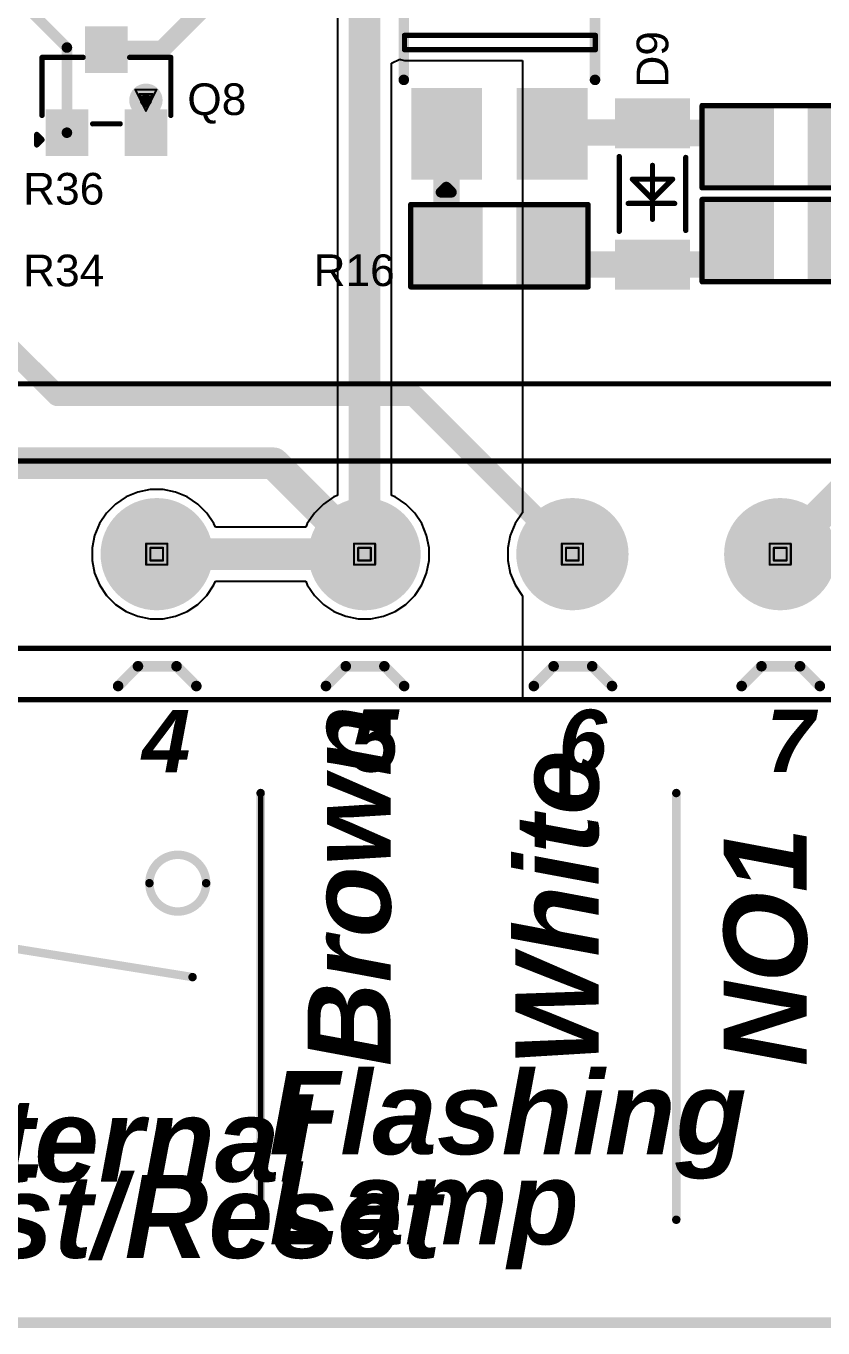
# Model space of a CAD drawing. Header units: inches. Extents: x 29 to 267, y 155 to 337.
# Drawn here: x 69.5 to 88.67, y 176.36 to 207.7 of the extents above; entities that cross this region are included whole.
import ezdxf

# ---------------------------------------------------------------- set-up
doc = ezdxf.new("R2010")
doc.units = ezdxf.units.IN
for name, color, linetype in [('Board Outline', 216, 'Continuous'), ('Bottom Layer', 5, 'Continuous'), ('Bottom Solder', 6, 'Continuous'), ('Drill Drawing', 1, 'Continuous'), ('Multi-Layer', 9, 'Continuous'), ('Pad Holes', 156, 'Continuous'), ('Top Layer', 1, 'Continuous'), ('Top Overlay', 2, 'Continuous'), ('Top Paste', 8, 'Continuous'), ('Top Solder', 216, 'Continuous'), ('Via Holes', 16, 'Continuous')]:
    doc.layers.add(name, color=color, linetype=linetype)
doc.styles.add('Arial', font='', dxfattribs={"height": 0.2})
doc.styles.add('Arial_Bold_Italic', font='', dxfattribs={"height": 0.2})
doc.styles.get('Arial').set_extended_font_data('Arial')
doc.styles.get('Arial_Bold_Italic').set_extended_font_data('Arial', italic=True, bold=True)

# ---------------------------------------------------------------- blocks, each defined once
blk = doc.blocks.new('SFH6156_2_12')
at = {"layer": 'Top Layer'}
for points in [[(-5.55, 2.02), (-3.55, 2.02), (-3.55, 0.52), (-5.55, 0.52)], [(3.55, 2.02), (5.55, 2.02), (5.55, 0.52), (3.55, 0.52)], [(-5.55, -0.52), (-3.55, -0.52), (-3.55, -2.02), (-5.55, -2.02)], [(3.55, -0.52), (5.55, -0.52), (5.55, -2.02), (3.55, -2.02)]]:
    blk.add_hatch(color=1, dxfattribs=at).paths.add_polyline_path(points)
at = {"layer": 'Top Paste'}
for points in [[(-5.55, 2.02), (-3.55, 2.02), (-3.55, 0.52), (-5.55, 0.52)], [(3.55, 2.02), (5.55, 2.02), (5.55, 0.52), (3.55, 0.52)], [(-5.55, -0.52), (-3.55, -0.52), (-3.55, -2.02), (-5.55, -2.02)], [(3.55, -0.52), (5.55, -0.52), (5.55, -2.02), (3.55, -2.02)]]:
    blk.add_hatch(color=8, dxfattribs=at).paths.add_polyline_path(points)
at = {"layer": 'Top Solder'}
for points in [[(-5.652, 2.122), (-3.448, 2.122), (-3.448, 0.418), (-5.652, 0.418)], [(3.448, 2.122), (5.652, 2.122), (5.652, 0.418), (3.448, 0.418)], [(-5.652, -0.418), (-3.448, -0.418), (-3.448, -2.122), (-5.652, -2.122)], [(3.448, -0.418), (5.652, -0.418), (5.652, -2.122), (3.448, -2.122)]]:
    blk.add_hatch(color=216, dxfattribs=at).paths.add_polyline_path(points)
at = {"layer": 'Top Overlay', "const_width": 0.254}
for points in [[(-3.25, 2.3), (3.25, 2.3)], [(-5.956, 1.406), (-5.829, 1.279)], [(-5.956, 1.406), (-5.956, 1.152)], [(-5.829, 1.279), (-5.956, 1.152)], [(-3.25, -2.3), (3.25, -2.3)]]:
    blk.add_lwpolyline(points, dxfattribs=at)
at = {"layer": 'Top Overlay', "const_width": 0.127}
for points in [[(-3.314, 2.3, 1), (-3.187, 2.3, 1)], [(3.186, 2.3, 1), (3.313, 2.3, 1)], [(-6.02, 1.406, 1), (-5.893, 1.406, 1)], [(-6.02, 1.406, 1), (-5.893, 1.406, 1)], [(-6.02, 1.152, 1), (-5.893, 1.152, 1)], [(-6.02, 1.152, 1), (-5.893, 1.152, 1)], [(-5.893, 1.279, 1), (-5.766, 1.279, 1)], [(-5.893, 1.279, 1), (-5.766, 1.279, 1)], [(-3.314, -2.3, 1), (-3.187, -2.3, 1)], [(3.186, -2.3, 1), (3.313, -2.3, 1)]]:
    blk.add_lwpolyline(points, format="xyb", close=True, dxfattribs=at)
blk = doc.blocks.new('R___1206_39')
at = {"layer": 'Top Layer'}
for points in [[(-2.032, 0.889), (-0.508, 0.889), (-0.508, -0.889), (-2.032, -0.889)], [(0.508, 0.889), (2.032, 0.889), (2.032, -0.889), (0.508, -0.889)]]:
    blk.add_hatch(color=1, dxfattribs=at).paths.add_polyline_path(points)
at = {"layer": 'Top Paste'}
for points in [[(-2.032, 0.889), (-0.508, 0.889), (-0.508, -0.889), (-2.032, -0.889)], [(0.508, 0.889), (2.032, 0.889), (2.032, -0.889), (0.508, -0.889)]]:
    blk.add_hatch(color=8, dxfattribs=at).paths.add_polyline_path(points)
at = {"layer": 'Top Solder'}
for points in [[(-2.1336, 0.9906), (-0.4064, 0.9906), (-0.4064, -0.9906), (-2.1336, -0.9906)], [(0.4064, 0.9906), (2.1336, 0.9906), (2.1336, -0.9906), (0.4064, -0.9906)]]:
    blk.add_hatch(color=216, dxfattribs=at).paths.add_polyline_path(points)
at = {"layer": 'Top Overlay', "const_width": 0.127}
for points in [[(-2.1336, 0.9906), (-2.1336, -0.9906)], [(2.1336, 0.9906), (-2.1336, 0.9906)], [(2.1336, 0.9906), (2.1336, -0.9906)], [(2.1336, -0.9906), (-2.1336, -0.9906)]]:
    blk.add_lwpolyline(points, dxfattribs=at)
at = {"layer": 'Top Overlay', "const_width": 0.0635}
for points in [[(-2.16535, 0.9906, 1), (-2.10185, 0.9906, 1)], [(-2.16535, 0.9906, 1), (-2.10185, 0.9906, 1)], [(2.10185, 0.9906, 1), (2.16535, 0.9906, 1)], [(2.10185, 0.9906, 1), (2.16535, 0.9906, 1)], [(-2.16535, -0.9906, 1), (-2.10185, -0.9906, 1)], [(-2.16535, -0.9906, 1), (-2.10185, -0.9906, 1)], [(2.10185, -0.9906, 1), (2.16535, -0.9906, 1)], [(2.10185, -0.9906, 1), (2.16535, -0.9906, 1)]]:
    blk.add_lwpolyline(points, format="xyb", close=True, dxfattribs=at)
blk = doc.blocks.new('R___1206_40')
at = {"layer": 'Top Layer'}
for points in [[(-2.032, 0.889), (-0.508, 0.889), (-0.508, -0.889), (-2.032, -0.889)], [(0.508, 0.889), (2.032, 0.889), (2.032, -0.889), (0.508, -0.889)]]:
    blk.add_hatch(color=1, dxfattribs=at).paths.add_polyline_path(points)
at = {"layer": 'Top Paste'}
for points in [[(-2.032, 0.889), (-0.508, 0.889), (-0.508, -0.889), (-2.032, -0.889)], [(0.508, 0.889), (2.032, 0.889), (2.032, -0.889), (0.508, -0.889)]]:
    blk.add_hatch(color=8, dxfattribs=at).paths.add_polyline_path(points)
at = {"layer": 'Top Solder'}
for points in [[(-2.1336, 0.9906), (-0.4064, 0.9906), (-0.4064, -0.9906), (-2.1336, -0.9906)], [(0.4064, 0.9906), (2.1336, 0.9906), (2.1336, -0.9906), (0.4064, -0.9906)]]:
    blk.add_hatch(color=216, dxfattribs=at).paths.add_polyline_path(points)
at = {"layer": 'Top Overlay', "const_width": 0.127}
for points in [[(-2.1336, 0.9906), (-2.1336, -0.9906)], [(2.1336, 0.9906), (-2.1336, 0.9906)], [(2.1336, 0.9906), (2.1336, -0.9906)], [(2.1336, -0.9906), (-2.1336, -0.9906)]]:
    blk.add_lwpolyline(points, dxfattribs=at)
at = {"layer": 'Top Overlay', "const_width": 0.0635}
for points in [[(-2.16535, 0.9906, 1), (-2.10185, 0.9906, 1)], [(-2.16535, 0.9906, 1), (-2.10185, 0.9906, 1)], [(2.10185, 0.9906, 1), (2.16535, 0.9906, 1)], [(2.10185, 0.9906, 1), (2.16535, 0.9906, 1)], [(-2.16535, -0.9906, 1), (-2.10185, -0.9906, 1)], [(-2.16535, -0.9906, 1), (-2.10185, -0.9906, 1)], [(2.10185, -0.9906, 1), (2.16535, -0.9906, 1)], [(2.10185, -0.9906, 1), (2.16535, -0.9906, 1)]]:
    blk.add_lwpolyline(points, format="xyb", close=True, dxfattribs=at)
blk = doc.blocks.new('R___1206_41')
at = {"layer": 'Top Layer'}
for points in [[(-2.032, 0.889), (-0.508, 0.889), (-0.508, -0.889), (-2.032, -0.889)], [(0.508, 0.889), (2.032, 0.889), (2.032, -0.889), (0.508, -0.889)]]:
    blk.add_hatch(color=1, dxfattribs=at).paths.add_polyline_path(points)
at = {"layer": 'Top Paste'}
for points in [[(-2.032, 0.889), (-0.508, 0.889), (-0.508, -0.889), (-2.032, -0.889)], [(0.508, 0.889), (2.032, 0.889), (2.032, -0.889), (0.508, -0.889)]]:
    blk.add_hatch(color=8, dxfattribs=at).paths.add_polyline_path(points)
at = {"layer": 'Top Solder'}
for points in [[(-2.1336, 0.9906), (-0.4064, 0.9906), (-0.4064, -0.9906), (-2.1336, -0.9906)], [(0.4064, 0.9906), (2.1336, 0.9906), (2.1336, -0.9906), (0.4064, -0.9906)]]:
    blk.add_hatch(color=216, dxfattribs=at).paths.add_polyline_path(points)
at = {"layer": 'Top Overlay', "const_width": 0.127}
for points in [[(-2.1336, 0.9906), (-2.1336, -0.9906)], [(2.1336, 0.9906), (-2.1336, 0.9906)], [(2.1336, 0.9906), (2.1336, -0.9906)], [(2.1336, -0.9906), (-2.1336, -0.9906)]]:
    blk.add_lwpolyline(points, dxfattribs=at)
at = {"layer": 'Top Overlay', "const_width": 0.0635}
for points in [[(-2.16535, 0.9906, 1), (-2.10185, 0.9906, 1)], [(-2.16535, 0.9906, 1), (-2.10185, 0.9906, 1)], [(2.10185, 0.9906, 1), (2.16535, 0.9906, 1)], [(2.10185, 0.9906, 1), (2.16535, 0.9906, 1)], [(-2.16535, -0.9906, 1), (-2.10185, -0.9906, 1)], [(-2.16535, -0.9906, 1), (-2.10185, -0.9906, 1)], [(2.10185, -0.9906, 1), (2.16535, -0.9906, 1)], [(2.10185, -0.9906, 1), (2.16535, -0.9906, 1)]]:
    blk.add_lwpolyline(points, format="xyb", close=True, dxfattribs=at)
blk = doc.blocks.new('SOT_23_59')
at = {"layer": 'Top Layer'}
for points in [[(-0.41, 1.46), (0.41, 1.46), (0.41, 0.54), (-0.41, 0.54)], [(-1.36, -0.54), (-0.54, -0.54), (-0.54, -1.46), (-1.36, -1.46)], [(0.54, -0.54), (1.36, -0.54), (1.36, -1.46), (0.54, -1.46)]]:
    blk.add_hatch(color=1, dxfattribs=at).paths.add_polyline_path(points)
at = {"layer": 'Top Paste'}
for points in [[(-0.41, 1.46), (0.41, 1.46), (0.41, 0.54), (-0.41, 0.54)], [(-1.36, -0.54), (-0.54, -0.54), (-0.54, -1.46), (-1.36, -1.46)], [(0.54, -0.54), (1.36, -0.54), (1.36, -1.46), (0.54, -1.46)]]:
    blk.add_hatch(color=8, dxfattribs=at).paths.add_polyline_path(points)
at = {"layer": 'Top Solder'}
for points in [[(-0.512, 1.562), (0.512, 1.562), (0.512, 0.438), (-0.512, 0.438)], [(-1.462, -0.438), (-0.438, -0.438), (-0.438, -1.562), (-1.462, -1.562)], [(0.438, -0.438), (1.462, -0.438), (1.462, -1.562), (0.438, -1.562)]]:
    blk.add_hatch(color=216, dxfattribs=at).paths.add_polyline_path(points)
at = {"layer": 'Top Overlay', "const_width": 0.127}
for points in [[(-1.549, -0.584), (-1.549, 0.813)], [(-1.549, 0.813), (-0.559, 0.813)], [(0.559, 0.813), (1.549, 0.813)], [(1.549, -0.584), (1.549, 0.813)], [(-0.33, -0.787), (0.33, -0.787)], [(-1.676, -1.041), (-1.549, -1.168)], [(-1.676, -1.295), (-1.676, -1.041)], [(-1.676, -1.295), (-1.549, -1.168)]]:
    blk.add_lwpolyline(points, dxfattribs=at)
at = {"layer": 'Top Overlay', "const_width": 0.0635}
for points in [[(-1.581, 0.813, 1), (-1.518, 0.813, 1)], [(-1.581, 0.813, 1), (-1.518, 0.813, 1)], [(-0.591, 0.813, 1), (-0.527, 0.813, 1)], [(0.527, 0.813, 1), (0.591, 0.813, 1)], [(1.518, 0.813, 1), (1.581, 0.813, 1)], [(1.518, 0.813, 1), (1.581, 0.813, 1)], [(-1.581, -0.584, 1), (-1.518, -0.584, 1)], [(1.518, -0.584, 1), (1.581, -0.584, 1)], [(-0.362, -0.787, 1), (-0.298, -0.787, 1)], [(0.298, -0.787, 1), (0.362, -0.787, 1)], [(-1.708, -1.041, 1), (-1.645, -1.041, 1)], [(-1.708, -1.041, 1), (-1.645, -1.041, 1)], [(-1.708, -1.295, 1), (-1.645, -1.295, 1)], [(-1.708, -1.295, 1), (-1.645, -1.295, 1)], [(-1.581, -1.168, 1), (-1.518, -1.168, 1)], [(-1.581, -1.168, 1), (-1.518, -1.168, 1)]]:
    blk.add_lwpolyline(points, format="xyb", close=True, dxfattribs=at)
blk = doc.blocks.new('JL301_50007U02_69')
at = {"layer": 'Bottom Layer'}
h = blk.add_hatch(color=5, dxfattribs=at)
edge = h.paths.add_edge_path()
edge.add_arc((-15, 0), 1.3, 0, 360)
h = blk.add_hatch(color=5, dxfattribs=at)
edge = h.paths.add_edge_path()
edge.add_arc((-10, 0), 1.3, 0, 360)
h = blk.add_hatch(color=5, dxfattribs=at)
edge = h.paths.add_edge_path()
edge.add_arc((-5, 0), 1.3, 0, 360)
h = blk.add_hatch(color=5, dxfattribs=at)
edge = h.paths.add_edge_path()
edge.add_arc((0, 0), 1.3, 0, 360)
at = {"layer": 'Bottom Solder'}
h = blk.add_hatch(color=6, dxfattribs=at)
edge = h.paths.add_edge_path()
edge.add_arc((-15, 0), 1.351, 0, 360)
h = blk.add_hatch(color=6, dxfattribs=at)
edge = h.paths.add_edge_path()
edge.add_arc((-10, 0), 1.351, 0, 360)
h = blk.add_hatch(color=6, dxfattribs=at)
edge = h.paths.add_edge_path()
edge.add_arc((-5, 0), 1.351, 0, 360)
h = blk.add_hatch(color=6, dxfattribs=at)
edge = h.paths.add_edge_path()
edge.add_arc((0, 0), 1.351, 0, 360)
at = {"layer": 'Multi-Layer'}
h = blk.add_hatch(color=9, dxfattribs=at)
edge = h.paths.add_edge_path()
edge.add_arc((-15, 0), 1.3, 0, 360)
h = blk.add_hatch(color=9, dxfattribs=at)
edge = h.paths.add_edge_path()
edge.add_arc((-10, 0), 1.3, 0, 360)
h = blk.add_hatch(color=9, dxfattribs=at)
edge = h.paths.add_edge_path()
edge.add_arc((-5, 0), 1.3, 0, 360)
h = blk.add_hatch(color=9, dxfattribs=at)
edge = h.paths.add_edge_path()
edge.add_arc((0, 0), 1.3, 0, 360)
at = {"layer": 'Pad Holes'}
h = blk.add_hatch(color=7, dxfattribs=at)
edge = h.paths.add_edge_path()
edge.add_arc((-15, 0), 0.8, 0, 360)
h = blk.add_hatch(color=7, dxfattribs=at)
edge = h.paths.add_edge_path()
edge.add_arc((-10, 0), 0.8, 0, 360)
h = blk.add_hatch(color=7, dxfattribs=at)
edge = h.paths.add_edge_path()
edge.add_arc((-5, 0), 0.8, 0, 360)
h = blk.add_hatch(color=7, dxfattribs=at)
edge = h.paths.add_edge_path()
edge.add_arc((0, 0), 0.8, 0, 360)
at = {"layer": 'Top Layer'}
h = blk.add_hatch(color=1, dxfattribs=at)
edge = h.paths.add_edge_path()
edge.add_arc((-15, 0), 1.3, 0, 360)
h = blk.add_hatch(color=1, dxfattribs=at)
edge = h.paths.add_edge_path()
edge.add_arc((-10, 0), 1.3, 0, 360)
h = blk.add_hatch(color=1, dxfattribs=at)
edge = h.paths.add_edge_path()
edge.add_arc((-5, 0), 1.3, 0, 360)
h = blk.add_hatch(color=1, dxfattribs=at)
edge = h.paths.add_edge_path()
edge.add_arc((0, 0), 1.3, 0, 360)
at = {"layer": 'Top Solder'}
h = blk.add_hatch(color=216, dxfattribs=at)
edge = h.paths.add_edge_path()
edge.add_arc((-15, 0), 1.351, 0, 360)
h = blk.add_hatch(color=216, dxfattribs=at)
edge = h.paths.add_edge_path()
edge.add_arc((-10, 0), 1.351, 0, 360)
h = blk.add_hatch(color=216, dxfattribs=at)
edge = h.paths.add_edge_path()
edge.add_arc((-5, 0), 1.351, 0, 360)
h = blk.add_hatch(color=216, dxfattribs=at)
edge = h.paths.add_edge_path()
edge.add_arc((0, 0), 1.351, 0, 360)
at = {"layer": 'Top Overlay'}
for points, const_width in [([(17.58, 3.5), (-17.58, 3.5)], 0.127), ([(-15.477, 2.698), (-15.953, 3.175)], 0.254), ([(-14.072, 3.175), (-14.548, 2.698)], 0.254), ([(-10.477, 2.698), (-10.953, 3.175)], 0.254), ([(-9.072, 3.175), (-9.548, 2.698)], 0.254), ([(-5.477, 2.698), (-5.953, 3.175)], 0.254), ([(-4.072, 3.175), (-4.548, 2.698)], 0.254), ([(-0.477, 2.698), (-0.953, 3.175)], 0.254), ([(0.928, 3.175), (0.452, 2.698)], 0.254), ([(-14.548, 2.698), (-15.477, 2.698)], 0.254), ([(-9.548, 2.698), (-10.477, 2.698)], 0.254), ([(-4.548, 2.698), (-5.477, 2.698)], 0.254), ([(0.452, 2.698), (-0.477, 2.698)], 0.254), ([(17.58, 2.267), (-17.58, 2.267)], 0.127), ([(17.58, -2.244), (-17.58, -2.244)], 0.127), ([(17.58, -4.1), (-17.58, -4.1)], 0.127)]:
    blk.add_lwpolyline(points, dxfattribs=dict(at, const_width=const_width))
at = {"layer": 'Top Overlay', "const_width": 0.127}
for points in [[(-16.017, 3.175, 1), (-15.89, 3.175, 1)], [(-14.135, 3.175, 1), (-14.008, 3.175, 1)], [(-11.017, 3.175, 1), (-10.89, 3.175, 1)], [(-9.135, 3.175, 1), (-9.008, 3.175, 1)], [(-6.017, 3.175, 1), (-5.89, 3.175, 1)], [(-4.135, 3.175, 1), (-4.008, 3.175, 1)], [(-1.017, 3.175, 1), (-0.89, 3.175, 1)], [(0.865, 3.175, 1), (0.992, 3.175, 1)], [(-15.54, 2.698, 1), (-15.413, 2.698, 1)], [(-15.54, 2.698, 1), (-15.413, 2.698, 1)], [(-14.612, 2.698, 1), (-14.485, 2.698, 1)], [(-14.612, 2.698, 1), (-14.485, 2.698, 1)], [(-10.54, 2.698, 1), (-10.413, 2.698, 1)], [(-10.54, 2.698, 1), (-10.413, 2.698, 1)], [(-9.612, 2.698, 1), (-9.485, 2.698, 1)], [(-9.612, 2.698, 1), (-9.485, 2.698, 1)], [(-5.54, 2.698, 1), (-5.413, 2.698, 1)], [(-5.54, 2.698, 1), (-5.413, 2.698, 1)], [(-4.612, 2.698, 1), (-4.485, 2.698, 1)], [(-4.612, 2.698, 1), (-4.485, 2.698, 1)], [(-0.54, 2.698, 1), (-0.413, 2.698, 1)], [(-0.54, 2.698, 1), (-0.413, 2.698, 1)], [(0.388, 2.698, 1), (0.515, 2.698, 1)], [(0.388, 2.698, 1), (0.515, 2.698, 1)]]:
    blk.add_lwpolyline(points, format="xyb", close=True, dxfattribs=at)
blk = doc.blocks.new('LL_34_82')
at = {"layer": 'Top Layer'}
for points in [[(-1.15, -0.85), (-2.25, -0.85), (-2.25, 0.85), (-1.15, 0.85)], [(2.25, -0.85), (1.15, -0.85), (1.15, 0.85), (2.25, 0.85)]]:
    blk.add_hatch(color=1, dxfattribs=at).paths.add_polyline_path(points)
at = {"layer": 'Top Paste'}
for points in [[(-1.15, -0.85), (-2.25, -0.85), (-2.25, 0.85), (-1.15, 0.85)], [(2.25, -0.85), (1.15, -0.85), (1.15, 0.85), (2.25, 0.85)]]:
    blk.add_hatch(color=8, dxfattribs=at).paths.add_polyline_path(points)
at = {"layer": 'Top Solder'}
for points in [[(-1.099, -0.901), (-2.301, -0.901), (-2.301, 0.901), (-1.099, 0.901)], [(2.301, -0.901), (1.099, -0.901), (1.099, 0.901), (2.301, 0.901)]]:
    blk.add_hatch(color=216, dxfattribs=at).paths.add_polyline_path(points)
at = {"layer": 'Top Overlay', "const_width": 0.127}
for points in [[(-0.9, 0.8), (0.9, 0.8)], [(-0.229, 0.584), (-0.229, -0.533)], [(0.356, 0.483), (-0.127, 0)], [(0.356, 0.483), (0.356, -0.483)], [(-0.61, 0), (0.686, 0)], [(-0.102, -0.025), (0.356, -0.483)], [(-0.878, -0.8), (0.878, -0.8)]]:
    blk.add_lwpolyline(points, dxfattribs=at)
at = {"layer": 'Top Overlay', "const_width": 0.0635}
for points in [[(-0.932, 0.8, 1), (-0.868, 0.8, 1)], [(-0.26, 0.584, 1), (-0.197, 0.584, 1)], [(0.868, 0.8, 1), (0.932, 0.8, 1)], [(0.324, 0.483, 1), (0.387, 0.483, 1)], [(0.324, 0.483, 1), (0.387, 0.483, 1)], [(-0.641, 0, 1), (-0.578, 0, 1)], [(-0.159, 0, 1), (-0.095, 0, 1)], [(-0.133, -0.025, 1), (-0.07, -0.025, 1)], [(0.654, 0, 1), (0.718, 0, 1)], [(-0.26, -0.533, 1), (-0.197, -0.533, 1)], [(0.324, -0.483, 1), (0.387, -0.483, 1)], [(0.324, -0.483, 1), (0.387, -0.483, 1)], [(-0.91, -0.8, 1), (-0.846, -0.8, 1)], [(0.846, -0.8, 1), (0.91, -0.8, 1)]]:
    blk.add_lwpolyline(points, format="xyb", close=True, dxfattribs=at)

msp = doc.modelspace()

# ---------------------------------------------------------------- hatches: boundary and pattern name
at = {"layer": 'Bottom Layer'}
h = msp.add_hatch(color=5, dxfattribs=at)
edge = h.paths.add_edge_path()
edge.add_arc((72.385, 205.918), 0.3, 0, 360)
at = {"layer": 'Bottom Solder'}
h = msp.add_hatch(color=6, dxfattribs=at)
edge = h.paths.add_edge_path()
edge.add_arc((72.385, 205.918), 0.402, 0, 360)
at = {"layer": 'Top Layer'}
h = msp.add_hatch(color=1, dxfattribs=at)
edge = h.paths.add_edge_path()
edge.add_arc((72.385, 205.918), 0.3, 0, 360)
at = {"layer": 'Top Solder'}
h = msp.add_hatch(color=216, dxfattribs=at)
edge = h.paths.add_edge_path()
edge.add_arc((72.385, 205.918), 0.402, 0, 360)
at = {"layer": 'Via Holes'}
h = msp.add_hatch(color=7, dxfattribs=at)
edge = h.paths.add_edge_path()
edge.add_arc((72.385, 205.918), 0.15, 0, 360)

# ---------------------------------------------------------------- linework, layer by layer
at = {"layer": 'Board Outline', "const_width": 0.254}
msp.add_lwpolyline([(55.145, 191.491, -2.452185), (125.145, 191.491)], format="xyb", dxfattribs=at)
at = {"layer": 'Board Outline'}
for points, const_width in [([(78.606, 207.137), (78.606, 207.48)], 0.127), ([(78.606, 207.48), (83.199, 207.48)], 0.127), ([(83.199, 207.137), (83.199, 207.48)], 0.127), ([(78.606, 207.137), (83.199, 207.137)], 0.127), ([(55.145, 176.491), (125.145, 176.491)], 0.254)]:
    msp.add_lwpolyline(points, dxfattribs=dict(at, const_width=const_width))
at = {"layer": 'Board Outline', "const_width": 0.0635}
for points in [[(78.574, 207.48, 1), (78.637, 207.48, 1)], [(78.574, 207.48, 1), (78.637, 207.48, 1)], [(83.167, 207.48, 1), (83.231, 207.48, 1)], [(83.167, 207.48, 1), (83.231, 207.48, 1)], [(78.574, 207.137, 1), (78.637, 207.137, 1)], [(78.574, 207.137, 1), (78.637, 207.137, 1)], [(83.167, 207.137, 1), (83.231, 207.137, 1)], [(83.167, 207.137, 1), (83.231, 207.137, 1)]]:
    msp.add_lwpolyline(points, format="xyb", close=True, dxfattribs=at)
at = {"layer": 'Bottom Layer'}
for p, q in [((76.997, 208.743), (76.997, 196.404)), ((78.292, 206.811), (78.495, 206.905)), ((78.495, 206.905), (78.507, 206.898)), ((78.507, 206.898), (78.606, 206.878)), ((78.606, 206.878), (81.445, 206.878)), ((81.445, 206.878), (81.445, 195.989)), ((78.292, 196.404), (78.292, 206.811)), ((72.491, 196.545), (72.191, 196.485)), ((72.798, 196.545), (72.491, 196.545)), ((73.098, 196.485), (72.798, 196.545)), ((71.654, 196.198), (71.437, 195.981)), ((71.908, 196.368), (71.654, 196.198)), ((72.191, 196.485), (71.908, 196.368)), ((73.381, 196.368), (73.098, 196.485)), ((73.635, 196.198), (73.381, 196.368)), ((73.852, 195.981), (73.635, 196.198)), ((76.654, 196.198), (76.438, 195.981)), ((76.908, 196.368), (76.654, 196.198)), ((76.997, 196.404), (76.908, 196.368)), ((78.381, 196.368), (78.292, 196.404)), ((78.635, 196.198), (78.381, 196.368)), ((78.852, 195.981), (78.635, 196.198)), ((71.437, 195.981), (71.267, 195.727)), ((74.022, 195.727), (73.852, 195.981)), ((76.438, 195.981), (76.267, 195.727)), ((79.022, 195.727), (78.852, 195.981)), ((81.438, 195.981), (81.267, 195.727)), ((81.445, 195.989), (81.438, 195.981)), ((71.267, 195.727), (71.15, 195.444)), ((74.058, 195.638), (74.022, 195.727)), ((76.231, 195.638), (74.058, 195.638)), ((76.267, 195.727), (76.231, 195.638)), ((79.139, 195.444), (79.022, 195.727)), ((81.267, 195.727), (81.15, 195.444)), ((71.15, 195.444), (71.091, 195.144)), ((79.199, 195.144), (79.139, 195.444)), ((81.15, 195.444), (81.091, 195.144)), ((71.091, 195.144), (71.091, 194.837)), ((79.199, 194.837), (79.199, 195.144)), ((81.091, 195.144), (81.091, 194.837)), ((71.091, 194.837), (71.15, 194.537)), ((79.139, 194.537), (79.199, 194.837)), ((81.091, 194.837), (81.15, 194.537)), ((71.15, 194.537), (71.267, 194.254)), ((74.022, 194.254), (74.058, 194.343)), ((74.058, 194.343), (76.231, 194.343)), ((76.231, 194.343), (76.267, 194.254)), ((79.022, 194.254), (79.139, 194.537)), ((81.15, 194.537), (81.267, 194.254)), ((71.267, 194.254), (71.437, 194)), ((73.852, 194), (74.022, 194.254)), ((76.267, 194.254), (76.438, 194)), ((78.852, 194), (79.022, 194.254)), ((81.267, 194.254), (81.438, 194)), ((71.437, 194), (71.654, 193.783)), ((71.654, 193.783), (71.908, 193.613)), ((73.381, 193.613), (73.635, 193.783)), ((73.635, 193.783), (73.852, 194)), ((76.438, 194), (76.654, 193.783)), ((76.654, 193.783), (76.908, 193.613)), ((78.381, 193.613), (78.635, 193.783)), ((78.635, 193.783), (78.852, 194)), ((81.438, 194), (81.445, 193.992)), ((81.445, 193.992), (81.445, 191.491)), ((71.908, 193.613), (72.191, 193.496)), ((72.191, 193.496), (72.491, 193.437)), ((72.491, 193.437), (72.798, 193.437)), ((72.798, 193.437), (73.098, 193.496)), ((73.098, 193.496), (73.381, 193.613)), ((76.908, 193.613), (77.191, 193.496)), ((77.191, 193.496), (77.492, 193.437)), ((77.492, 193.437), (77.798, 193.437)), ((77.798, 193.437), (78.098, 193.496)), ((78.098, 193.496), (78.381, 193.613)), ((81.445, 191.491), (55.726, 191.491))]:
    msp.add_line(p, q, dxfattribs=at)
at = {"layer": 'Bottom Layer', "const_width": 0.762}
for points in [[(77.645, 194.991), (77.645, 209.419)], [(87.645, 194.991), (101.173, 208.519)], [(72.645, 194.991), (77.645, 194.991)]]:
    msp.add_lwpolyline(points, dxfattribs=at)
at = {"layer": 'Bottom Layer', "const_width": 0.381}
for points in [[(72.454, 194.991, 1), (72.835, 194.991, 1)], [(77.454, 194.991, 1), (77.835, 194.991, 1)], [(77.454, 194.991, 1), (77.835, 194.991, 1)], [(87.454, 194.991, 1), (87.835, 194.991, 1)]]:
    msp.add_lwpolyline(points, format="xyb", close=True, dxfattribs=at)
at = {"layer": 'Drill Drawing', "const_width": 0.0508}
for points in [[(72.131, 206.172), (72.639, 206.172)], [(72.131, 206.172), (72.385, 205.664)], [(72.233, 206.07), (72.537, 206.07)], [(72.233, 206.07), (72.385, 205.765)], [(72.385, 205.664), (72.639, 206.172)], [(72.385, 205.765), (72.537, 206.07)], [(72.391, 195.245), (72.899, 195.245)], [(72.391, 194.737), (72.391, 195.245)], [(72.899, 194.737), (72.899, 195.245)], [(77.391, 195.245), (77.899, 195.245)], [(77.391, 194.737), (77.391, 195.245)], [(77.899, 194.737), (77.899, 195.245)], [(82.391, 195.245), (82.899, 195.245)], [(82.391, 194.737), (82.391, 195.245)], [(82.899, 194.737), (82.899, 195.245)], [(87.391, 195.245), (87.899, 195.245)], [(87.391, 194.737), (87.391, 195.245)], [(87.899, 194.737), (87.899, 195.245)], [(72.492, 195.143), (72.797, 195.143)], [(72.492, 194.838), (72.492, 195.143)], [(72.797, 194.838), (72.797, 195.143)], [(77.492, 195.143), (77.797, 195.143)], [(77.492, 194.838), (77.492, 195.143)], [(77.797, 194.838), (77.797, 195.143)], [(82.492, 195.143), (82.797, 195.143)], [(82.492, 194.838), (82.492, 195.143)], [(82.797, 194.838), (82.797, 195.143)], [(87.492, 195.143), (87.797, 195.143)], [(87.492, 194.838), (87.492, 195.143)], [(87.797, 194.838), (87.797, 195.143)], [(72.391, 194.737), (72.899, 194.737)], [(72.492, 194.838), (72.797, 194.838)], [(77.391, 194.737), (77.899, 194.737)], [(77.492, 194.838), (77.797, 194.838)], [(82.391, 194.737), (82.899, 194.737)], [(82.492, 194.838), (82.797, 194.838)], [(87.391, 194.737), (87.899, 194.737)], [(87.492, 194.838), (87.797, 194.838)]]:
    msp.add_lwpolyline(points, dxfattribs=at)
at = {"layer": 'Drill Drawing', "const_width": 0.0254}
for points in [[(72.118, 206.172, 1), (72.144, 206.172, 1)], [(72.118, 206.172, 1), (72.144, 206.172, 1)], [(72.22, 206.07, 1), (72.245, 206.07, 1)], [(72.22, 206.07, 1), (72.245, 206.07, 1)], [(72.525, 206.07, 1), (72.55, 206.07, 1)], [(72.525, 206.07, 1), (72.55, 206.07, 1)], [(72.626, 206.172, 1), (72.652, 206.172, 1)], [(72.626, 206.172, 1), (72.652, 206.172, 1)], [(72.372, 205.765, 1), (72.398, 205.765, 1)], [(72.372, 205.765, 1), (72.398, 205.765, 1)], [(72.372, 205.664, 1), (72.398, 205.664, 1)], [(72.372, 205.664, 1), (72.398, 205.664, 1)], [(72.378, 195.245, 1), (72.403, 195.245, 1)], [(72.378, 195.245, 1), (72.403, 195.245, 1)], [(72.886, 195.245, 1), (72.911, 195.245, 1)], [(72.886, 195.245, 1), (72.911, 195.245, 1)], [(77.378, 195.245, 1), (77.403, 195.245, 1)], [(77.378, 195.245, 1), (77.403, 195.245, 1)], [(77.886, 195.245, 1), (77.911, 195.245, 1)], [(77.886, 195.245, 1), (77.911, 195.245, 1)], [(82.378, 195.245, 1), (82.403, 195.245, 1)], [(82.378, 195.245, 1), (82.403, 195.245, 1)], [(82.886, 195.245, 1), (82.911, 195.245, 1)], [(82.886, 195.245, 1), (82.911, 195.245, 1)], [(87.378, 195.245, 1), (87.403, 195.245, 1)], [(87.378, 195.245, 1), (87.403, 195.245, 1)], [(87.886, 195.245, 1), (87.911, 195.245, 1)], [(87.886, 195.245, 1), (87.911, 195.245, 1)], [(72.479, 195.143, 1), (72.505, 195.143, 1)], [(72.479, 195.143, 1), (72.505, 195.143, 1)], [(72.784, 195.143, 1), (72.81, 195.143, 1)], [(72.784, 195.143, 1), (72.81, 195.143, 1)], [(77.479, 195.143, 1), (77.505, 195.143, 1)], [(77.479, 195.143, 1), (77.505, 195.143, 1)], [(77.784, 195.143, 1), (77.81, 195.143, 1)], [(77.784, 195.143, 1), (77.81, 195.143, 1)], [(82.479, 195.143, 1), (82.505, 195.143, 1)], [(82.479, 195.143, 1), (82.505, 195.143, 1)], [(82.784, 195.143, 1), (82.81, 195.143, 1)], [(82.784, 195.143, 1), (82.81, 195.143, 1)], [(87.479, 195.143, 1), (87.505, 195.143, 1)], [(87.479, 195.143, 1), (87.505, 195.143, 1)], [(87.784, 195.143, 1), (87.81, 195.143, 1)], [(87.784, 195.143, 1), (87.81, 195.143, 1)], [(72.378, 194.737, 1), (72.403, 194.737, 1)], [(72.378, 194.737, 1), (72.403, 194.737, 1)], [(72.479, 194.838, 1), (72.505, 194.838, 1)], [(72.479, 194.838, 1), (72.505, 194.838, 1)], [(72.784, 194.838, 1), (72.81, 194.838, 1)], [(72.784, 194.838, 1), (72.81, 194.838, 1)], [(72.886, 194.737, 1), (72.911, 194.737, 1)], [(72.886, 194.737, 1), (72.911, 194.737, 1)], [(77.378, 194.737, 1), (77.403, 194.737, 1)], [(77.378, 194.737, 1), (77.403, 194.737, 1)], [(77.479, 194.838, 1), (77.505, 194.838, 1)], [(77.479, 194.838, 1), (77.505, 194.838, 1)], [(77.784, 194.838, 1), (77.81, 194.838, 1)], [(77.784, 194.838, 1), (77.81, 194.838, 1)], [(77.886, 194.737, 1), (77.911, 194.737, 1)], [(77.886, 194.737, 1), (77.911, 194.737, 1)], [(82.378, 194.737, 1), (82.403, 194.737, 1)], [(82.378, 194.737, 1), (82.403, 194.737, 1)], [(82.479, 194.838, 1), (82.505, 194.838, 1)], [(82.479, 194.838, 1), (82.505, 194.838, 1)], [(82.784, 194.838, 1), (82.81, 194.838, 1)], [(82.784, 194.838, 1), (82.81, 194.838, 1)], [(82.886, 194.737, 1), (82.911, 194.737, 1)], [(82.886, 194.737, 1), (82.911, 194.737, 1)], [(87.378, 194.737, 1), (87.403, 194.737, 1)], [(87.378, 194.737, 1), (87.403, 194.737, 1)], [(87.479, 194.838, 1), (87.505, 194.838, 1)], [(87.479, 194.838, 1), (87.505, 194.838, 1)], [(87.784, 194.838, 1), (87.81, 194.838, 1)], [(87.784, 194.838, 1), (87.81, 194.838, 1)], [(87.886, 194.737, 1), (87.911, 194.737, 1)], [(87.886, 194.737, 1), (87.911, 194.737, 1)]]:
    msp.add_lwpolyline(points, format="xyb", close=True, dxfattribs=at)
at = {"layer": 'Multi-Layer'}
for p, q in [((78.606, 207.137), (78.606, 207.48)), ((78.606, 207.48), (83.199, 207.48)), ((83.199, 207.48), (83.199, 207.137)), ((83.199, 207.137), (78.606, 207.137))]:
    msp.add_line(p, q, dxfattribs=at)
at = {"layer": 'Top Layer'}
for points, const_width in [([(72.769, 207.137), (73.841, 208.209)], 0.432), ([(69.63, 208.042), (70.485, 207.187)], 0.254), ([(70.485, 205.137), (70.485, 207.187)], 0.254), ([(71.435, 207.137), (72.769, 207.137)], 0.432), ([(72.385, 205.137), (72.385, 205.918)], 0.508), ([(79.619, 202.416), (79.619, 205.363)], 0.635), ([(82.159, 205.363), (82.379, 205.142)], 0.635), ([(84.351, 205.142), (84.572, 205.363)], 0.635), ([(84.572, 205.363), (84.804, 205.13)], 0.635), ([(82.379, 205.142), (84.351, 205.142)], 0.635), ([(84.804, 205.13), (86.299, 205.13)], 0.635), ([(86.299, 205.13), (86.629, 204.8)], 0.635), ([(86.121, 201.963), (86.629, 202.471)], 0.635), ([(86.629, 202.471), (86.629, 202.54)], 0.635), ([(82.159, 202.416), (82.612, 201.963)], 0.635), ([(82.612, 201.963), (86.121, 201.963)], 0.635), ([(68.042, 201.021), (70.252, 198.811)], 0.508), ([(70.252, 198.811), (78.824, 198.811)], 0.508), ([(78.824, 198.811), (82.645, 194.991)], 0.508), ([(69.119, 197.179), (75.456, 197.179)], 0.762), ([(75.456, 197.179), (77.645, 194.991)], 0.762), ([(72.645, 194.991), (77.645, 194.991)], 0.762), ([(75.145, 178.968), (75.145, 189.241)], 0.203), ([(85.145, 178.968), (85.145, 189.241)], 0.203), ([(67.005, 185.852), (73.508, 184.81)], 0.203)]:
    msp.add_lwpolyline(points, dxfattribs=dict(at, const_width=const_width))
for points, const_width in [([(70.421, 207.187, 1), (70.548, 207.187, 1)], 0.127), ([(70.421, 207.187, 1), (70.548, 207.187, 1)], 0.127), ([(71.327, 207.137, 1), (71.543, 207.137, 1)], 0.216), ([(72.661, 207.137, 1), (72.877, 207.137, 1)], 0.216), ([(72.661, 207.137, 1), (72.877, 207.137, 1)], 0.216), ([(72.258, 205.918, 1), (72.512, 205.918, 1)], 0.254), ([(79.46, 205.363, 1), (79.777, 205.363, 1)], 0.318), ([(82, 205.363, 1), (82.317, 205.363, 1)], 0.318), ([(84.413, 205.363, 1), (84.73, 205.363, 1)], 0.318), ([(84.413, 205.363, 1), (84.73, 205.363, 1)], 0.318), ([(72.258, 205.137, 1), (72.512, 205.137, 1)], 0.254), ([(82.22, 205.142, 1), (82.538, 205.142, 1)], 0.318), ([(82.22, 205.142, 1), (82.538, 205.142, 1)], 0.318), ([(84.192, 205.142, 1), (84.51, 205.142, 1)], 0.318), ([(84.192, 205.142, 1), (84.51, 205.142, 1)], 0.318), ([(84.645, 205.13, 1), (84.963, 205.13, 1)], 0.318), ([(84.645, 205.13, 1), (84.963, 205.13, 1)], 0.318), ([(86.14, 205.13, 1), (86.458, 205.13, 1)], 0.318), ([(86.14, 205.13, 1), (86.458, 205.13, 1)], 0.318), ([(70.421, 205.137, 1), (70.548, 205.137, 1)], 0.127), ([(86.47, 204.8, 1), (86.788, 204.8, 1)], 0.318), ([(86.47, 202.54, 1), (86.788, 202.54, 1)], 0.318), ([(86.47, 202.471, 1), (86.788, 202.471, 1)], 0.318), ([(86.47, 202.471, 1), (86.788, 202.471, 1)], 0.318), ([(79.46, 202.416, 1), (79.777, 202.416, 1)], 0.318), ([(82, 202.416, 1), (82.317, 202.416, 1)], 0.318), ([(82.453, 201.963, 1), (82.771, 201.963, 1)], 0.318), ([(82.453, 201.963, 1), (82.771, 201.963, 1)], 0.318), ([(85.962, 201.963, 1), (86.28, 201.963, 1)], 0.318), ([(85.962, 201.963, 1), (86.28, 201.963, 1)], 0.318), ([(70.125, 198.811, 1), (70.379, 198.811, 1)], 0.254), ([(70.125, 198.811, 1), (70.379, 198.811, 1)], 0.254), ([(78.697, 198.811, 1), (78.951, 198.811, 1)], 0.254), ([(78.697, 198.811, 1), (78.951, 198.811, 1)], 0.254), ([(75.266, 197.179, 1), (75.647, 197.179, 1)], 0.381), ([(75.266, 197.179, 1), (75.647, 197.179, 1)], 0.381), ([(72.454, 194.991, 1), (72.835, 194.991, 1)], 0.381), ([(77.454, 194.991, 1), (77.835, 194.991, 1)], 0.381), ([(77.454, 194.991, 1), (77.835, 194.991, 1)], 0.381), ([(82.518, 194.991, 1), (82.772, 194.991, 1)], 0.254), ([(75.094, 189.241, 1), (75.195, 189.241, 1)], 0.102), ([(85.094, 189.241, 1), (85.195, 189.241, 1)], 0.102), ([(73.835, 187.071, 1), (72.469, 187.071, 1)], 0.203), ([(72.419, 187.071, 1), (72.52, 187.071, 1)], 0.102), ([(73.784, 187.071, 1), (73.885, 187.071, 1)], 0.102), ([(73.457, 184.81, 1), (73.558, 184.81, 1)], 0.102), ([(75.094, 178.968, 1), (75.195, 178.968, 1)], 0.102), ([(85.094, 178.968, 1), (85.195, 178.968, 1)], 0.102)]:
    msp.add_lwpolyline(points, format="xyb", close=True, dxfattribs=dict(at, const_width=const_width))
at = {"layer": 'Top Solder'}
for points, const_width in [([(75.145, 178.968), (75.145, 189.241)], 0.127), ([(85.145, 178.968), (85.145, 189.241)], 0.203), ([(67.005, 185.852), (73.508, 184.81)], 0.203)]:
    msp.add_lwpolyline(points, dxfattribs=dict(at, const_width=const_width))
for points, const_width in [([(75.113, 189.241, 1), (75.176, 189.241, 1)], 0.0635), ([(85.094, 189.241, 1), (85.195, 189.241, 1)], 0.102), ([(73.835, 187.071, 1), (72.469, 187.071, 1)], 0.203), ([(72.419, 187.071, 1), (72.52, 187.071, 1)], 0.102), ([(73.784, 187.071, 1), (73.885, 187.071, 1)], 0.102), ([(73.457, 184.81, 1), (73.558, 184.81, 1)], 0.102), ([(75.113, 178.968, 1), (75.176, 178.968, 1)], 0.0635), ([(85.094, 178.968, 1), (85.195, 178.968, 1)], 0.102)]:
    msp.add_lwpolyline(points, format="xyb", close=True, dxfattribs=dict(at, const_width=const_width))

# ---------------------------------------------------------------- block references
for name, p, rotation in [('SFH6156_2_12', (80.889, 209.659), 90), ('LL_34_82', (84.572, 203.663), 90), ('R___1206_39', (87.899, 204.8), 180), ('R___1206_40', (80.889, 202.416), 180), ('R___1206_41', (87.899, 202.54), 180), ('JL301_50007U02_69', (72.645, 194.991), 180)]:
    msp.add_blockref(name, p, dxfattribs=dict(rotation=rotation))
msp.add_blockref('SOT_23_59', (71.435, 206.137))

# ---------------------------------------------------------------- texts
at = {"layer": 'Top Layer', "style": 'Arial_Bold_Italic'}
for s, height, p in [('4', 1.5, (72.288, 189.741)), ('5', 1.5, (77.299, 189.755)), ('6', 1.5, (82.312, 189.747)), ('7', 1.5, (87.31, 189.747)), ('Flashing', 2, (75.351, 180.546)), ('External', 2, (65.351, 179.885)), ('SENS - CT', 2, (55.791, 178.303)), ('Lamp', 2, (75.351, 178.377)), ('Test/Reset', 2, (65.351, 178.047))]:
    msp.add_text(s, height=height, dxfattribs=at).set_placement(p)
for s, p in [('Brown', (78.274, 182.663)), ('White', (83.274, 182.664)), ('NO1', (88.284, 182.663))]:
    msp.add_text(s, height=2, rotation=90, dxfattribs=at).set_placement(p)
at = {"layer": 'Top Overlay', "style": 'Arial'}
msp.add_text('D9', height=0.762, rotation=90, dxfattribs=at).set_placement((84.952, 206.223))
for s, p in [('Q8', (73.381, 205.562)), ('R36', (69.431, 203.407)), ('R34', (69.431, 201.44)), ('R16', (76.418, 201.445))]:
    msp.add_text(s, height=0.762, dxfattribs=at).set_placement(p)
at = {"layer": 'Top Solder', "style": 'Arial_Bold_Italic'}
for s, height, p in [('4', 1.5, (72.288, 189.741)), ('5', 1.5, (77.299, 189.755)), ('6', 1.5, (82.312, 189.747)), ('7', 1.5, (87.31, 189.747)), ('Flashing', 2, (75.351, 180.546)), ('External', 2, (65.351, 179.885)), ('SENS - CT', 2, (55.791, 178.303)), ('Lamp', 2, (75.351, 178.377)), ('Test/Reset', 2, (65.351, 178.047))]:
    msp.add_text(s, height=height, dxfattribs=at).set_placement(p)
for s, p in [('Brown', (78.274, 182.663)), ('White', (83.274, 182.664)), ('NO1', (88.284, 182.663))]:
    msp.add_text(s, height=2, rotation=90, dxfattribs=at).set_placement(p)

doc.saveas('drawing.dxf')
